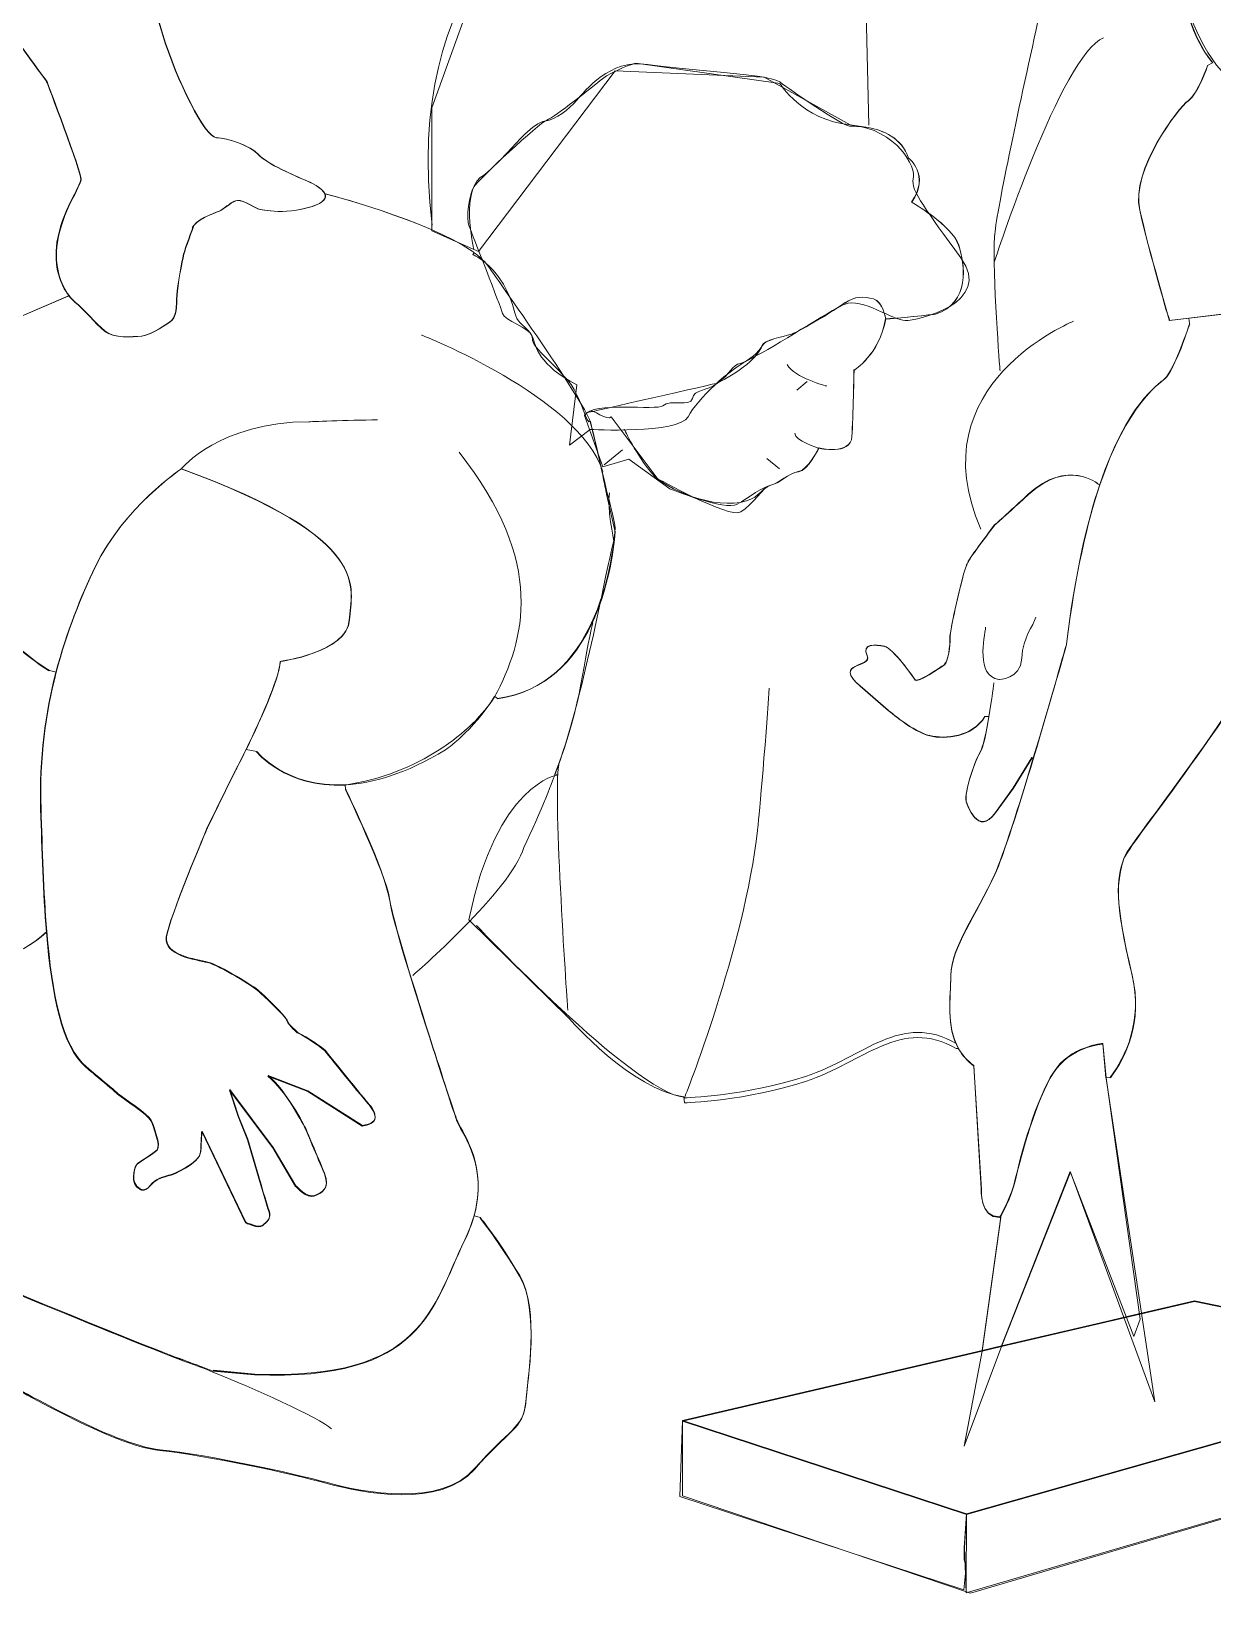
# Paper-space layout 'A723' of a CAD drawing. Header units: centimetres, sheet in millimetres. Extents: x 26 to 592, y 12 to 417.
# Drawn here: x 576.03 to 580.61, y 264.88 to 270.93 of the extents above; entities that cross this region are included whole.
import ezdxf
from ezdxf.enums import TextEntityAlignment as Align

# ---------------------------------------------------------------- set-up
doc = ezdxf.new("R2010")
doc.units = ezdxf.units.CM
doc.set_wipeout_variables(frame=1)
for name, color, linetype, lineweight in [('G-ANNO-LOGO', 3, 'Continuous', 18), ('G-ANNO-TEXT', 3, 'Continuous', 18), ('G-ANNO-TTLB', 3, 'Continuous', 18)]:
    doc.layers.add(name, color=color, linetype=linetype, lineweight=lineweight)
doc.styles.add('ARIAL-BOLD', font='arialbd.ttf')

# ---------------------------------------------------------------- blocks, each defined once
blk = doc.blocks.new('logoPolimi')
for p, q in [((-0.5571, 0.2861), (-0.488, 0.4775)), ((-0.0383, 0.4761), (-0.0337, 0.265)), ((-0.14, 0.315), (-0.313, 0.3396)), ((0.3782, 0.3397), (0.3722, 0.3366)), ((0.3783, 0.3397), (0.3782, 0.3397)), ((-0.3374, 0.3302), (-0.5012, 0.1136)), ((-0.1591, 0.3226), (-0.3374, 0.3302)), ((-0.056, 0.2656), (-0.1591, 0.3226)), ((-0.5571, 0.1386), (-0.5571, 0.2861)), ((-0.0343, 0.2622), (-0.056, 0.2656)), ((-0.6853, 0.1827), (-0.6846, 0.1829)), ((-0.8424, 0.1449), (-0.8424, 0.145)), ((-0.5012, 0.1136), (-0.5571, 0.1386)), ((-0.5065, 0.1123), (-0.5081, 0.11)), ((-0.5065, 0.1123), (-0.5065, 0.1123)), ((-0.9937, 0.0601), (-1.1016, 0.0139)), ((-1.1011, 0.014), (-0.9932, 0.0601)), ((-0.9933, 0.0601), (-1.101, 0.014)), ((-0.9921, 0.061), (-0.9933, 0.0601)), ((-0.9932, 0.0601), (-0.992, 0.061)), ((0.3499, 0.0339), (0.5678, 0.06)), ((0.3502, 0.0338), (0.5682, 0.06)), ((0.3265, 0.031), (0.3499, 0.0339)), ((0.3268, 0.031), (0.3502, 0.0338)), ((0.3499, 0.0339), (0.3507, 0.0273)), ((0.3507, 0.0273), (0.3499, 0.0339)), ((-0.3834, -0.0462), (-0.3924, -0.1185)), ((-0.1077, -0.0421), (-0.12, -0.0525)), ((-0.3524, -0.1444), (-0.3743, -0.0828)), ((-0.3693, -0.0902), (-0.3673, -0.0901)), ((-0.3425, -0.0844), (-0.2874, -0.158)), ((-0.3924, -0.1185), (-0.3676, -0.0995)), ((-0.329, -0.1238), (-0.3506, -0.142)), ((-0.3211, -0.1351), (-0.3524, -0.1444)), ((-0.2719, -0.1707), (-0.3211, -0.1351)), ((-0.1407, -0.1465), (-0.1559, -0.1343)), ((0.2432, -0.1656), (0.2411, -0.1649)), ((0.2411, -0.1649), (0.2432, -0.1656)), ((-0.3478, -0.1771), (-0.3375, -0.2222)), ((-0.3375, -0.2222), (-0.3375, -0.2223)), ((0.1166, -0.2142), (0.1169, -0.214)), ((0.1167, -0.2142), (0.1166, -0.2143)), ((0.1167, -0.2142), (0.1166, -0.2142)), ((0.1166, -0.2143), (0.1166, -0.2142)), ((0.1166, -0.2142), (0.1166, -0.2143)), ((0.1166, -0.2143), (0.1166, -0.2143)), ((0.1169, -0.214), (0.1167, -0.2142)), ((0.1167, -0.2142), (0.1167, -0.2142)), ((0.1168, -0.2144), (0.117, -0.2142)), ((0.1168, -0.2145), (0.1168, -0.2144)), ((0.1168, -0.2145), (0.1168, -0.2144)), ((0.1168, -0.2145), (0.1168, -0.2145)), ((0.117, -0.2142), (0.117, -0.2142)), ((-1.0074, -0.3905), (-1.0156, -0.3882)), ((-1.0156, -0.3883), (-1.0074, -0.3904)), ((-0.0104, -0.4359), (-0.044, -0.4068)), ((-0.044, -0.4069), (-0.0104, -0.4359)), ((-0.0439, -0.4072), (-0.0103, -0.4363)), ((-0.4821, -0.42), (-0.4821, -0.42)), ((-0.4819, -0.4196), (-0.482, -0.4196)), ((-0.4785, -0.4219), (-0.4819, -0.4196)), ((0.1055, -0.4434), (0.1101, -0.4437)), ((0.1101, -0.4437), (0.1055, -0.4434)), ((-0.7669, -0.4853), (-0.7798, -0.4831)), ((-0.7798, -0.4831), (-0.7669, -0.4854)), ((0.1393, -0.5291), (0.1619, -0.4927)), ((0.1619, -0.4927), (0.1394, -0.5291)), ((0.1396, -0.5295), (0.1621, -0.4931)), ((0.1619, -0.4927), (0.1635, -0.4932)), ((0.1635, -0.4932), (0.1619, -0.4927)), ((-0.8267, -0.5774), (-0.7935, -0.5098)), ((-0.7932, -0.5095), (-0.8264, -0.5769)), ((-0.8263, -0.5769), (-0.7932, -0.5095)), ((-0.4063, -0.5135), (-0.4095, -0.5124)), ((-0.6612, -0.5258), (-0.6612, -0.5257)), ((-0.661, -0.5253), (-0.6606, -0.5307)), ((-0.6609, -0.5253), (-0.6609, -0.5254)), ((0.1181, -0.5586), (0.1393, -0.5291)), ((0.1394, -0.5291), (0.1181, -0.5587)), ((0.1182, -0.5591), (0.1396, -0.5295)), ((-0.3928, -0.8053), (-0.5131, -0.6872)), ((-1.0192, -0.7019), (-1.0192, -0.7018)), ((-1.0188, -0.7013), (-1.0188, -0.7013)), ((-1.0187, -0.7013), (-1.0187, -0.7013)), ((0.0738, -0.8413), (0.0712, -0.8415)), ((0.0739, -0.8413), (0.0738, -0.8413)), ((0.2468, -0.8353), (0.2507, -0.8766)), ((0.2506, -0.8765), (0.2468, -0.8353)), ((0.2509, -0.8772), (0.247, -0.836)), ((0.101, -1.0095), (0.0922, -0.8619)), ((-0.7537, -0.8745), (-0.706, -0.8929)), ((-0.7057, -0.8922), (-0.7534, -0.8739)), ((-0.7534, -0.8739), (-0.7057, -0.8922)), ((0.1013, -1.0102), (0.0923, -0.8626)), ((0.2556, -0.876), (0.2506, -0.8765)), ((0.2507, -0.8766), (0.2915, -1.1659)), ((0.3092, -1.265), (0.2509, -0.8772)), ((-0.7998, -0.8912), (-0.7998, -0.8913)), ((-0.7892, -0.923), (-0.7998, -0.8913)), ((-0.7998, -0.8913), (-0.7477, -0.9606)), ((-0.7474, -0.9599), (-0.7994, -0.8907)), ((-0.7994, -0.8907), (-0.7889, -0.9223)), ((-0.7888, -0.9223), (-0.7994, -0.8907)), ((-0.7994, -0.8907), (-0.7474, -0.9599)), ((-0.706, -0.8929), (-0.6408, -0.9344)), ((-0.6405, -0.9338), (-0.7057, -0.8922)), ((-0.7057, -0.8922), (-0.6406, -0.9337)), ((-0.2545, -0.9065), (-0.2553, -0.8992)), ((-0.778, -0.951), (-0.7892, -0.923)), ((-0.7889, -0.9223), (-0.7777, -0.9502)), ((-0.7777, -0.9502), (-0.7888, -0.9223)), ((-0.8331, -0.9408), (-0.8331, -0.9409)), ((-0.8331, -0.9409), (-0.7806, -1.0502)), ((-0.7804, -1.0495), (-0.8327, -0.9403)), ((-0.8327, -0.9403), (-0.7803, -1.0495)), ((-0.7645, -0.9972), (-0.778, -0.951)), ((-0.7777, -0.9502), (-0.7642, -0.9965)), ((-0.7642, -0.9965), (-0.7777, -0.9502)), ((-0.7477, -0.9606), (-0.7205, -1.0066)), ((-0.7202, -1.0058), (-0.7474, -0.9599)), ((-0.7474, -0.9599), (-0.7202, -1.0058)), ((0.2077, -0.9889), (0.1252, -1.1979)), ((0.1254, -1.1987), (0.2079, -0.9897)), ((0.2839, -1.1867), (0.2077, -0.9889)), ((0.2079, -0.9897), (0.3092, -1.265)), ((-0.5067, -1.0418), (-0.4991, -1.0441)), ((0.1022, -1.2034), (0.1246, -1.0433)), ((0.1247, -1.0441), (0.1023, -1.2042)), ((0.1246, -1.0433), (0.1234, -1.0432)), ((0.1234, -1.0432), (0.1234, -1.0433)), ((0.1236, -1.044), (0.1235, -1.0441)), ((0.3568, -1.1447), (0.1254, -1.1987)), ((0.256, -1.1673), (0.2776, -1.1623)), ((0.2776, -1.1623), (0.3565, -1.1438)), ((0.3565, -1.1438), (0.7218, -1.2183)), ((0.7193, -1.2192), (0.3568, -1.1447)), ((0.1252, -1.1979), (0.256, -1.1673)), ((0.2915, -1.1659), (0.2839, -1.1867)), ((0.0808, -1.318), (0.1254, -1.1987)), ((0.1252, -1.1979), (0.1022, -1.2034)), ((0.1022, -1.2033), (0.1252, -1.1979)), ((0.1254, -1.1987), (0.1023, -1.2042)), ((0.1023, -1.2042), (-0.2569, -1.2882)), ((-0.2568, -1.2872), (0.1022, -1.2033)), ((0.1023, -1.2042), (0.0808, -1.318)), ((0.0833, -1.399), (0.7218, -1.2183)), ((0.7218, -1.2183), (0.0833, -1.3991)), ((0.1023, -1.2042), (0.1023, -1.2042)), ((-0.8193, -1.2282), (-0.8189, -1.2272)), ((-0.8188, -1.2271), (-0.8192, -1.2283)), ((-0.7697, -1.2326), (-0.8192, -1.228)), ((-0.8189, -1.2272), (-0.7694, -1.2317)), ((-0.7694, -1.2317), (-0.8188, -1.2271)), ((0.0834, -1.4), (0.7193, -1.2192)), ((-0.2599, -1.3785), (-0.2569, -1.2872)), ((-0.2569, -1.2882), (-0.257, -1.3775)), ((-0.2569, -1.2872), (-0.2568, -1.2872)), ((-0.2569, -1.2882), (0.0834, -1.4)), ((-0.2569, -1.2882), (-0.2569, -1.2882)), ((0.0833, -1.3991), (-0.2568, -1.2872)), ((-0.2568, -1.2872), (0.0833, -1.3991)), ((0.7188, -1.3073), (0.0832, -1.4939)), ((0.0881, -1.494), (0.7193, -1.3084)), ((0.0803, -1.4901), (-0.2599, -1.3785)), ((-0.257, -1.3775), (0.0881, -1.494)), ((0.0833, -1.3991), (0.0808, -1.4398)), ((0.0809, -1.4398), (0.0833, -1.399)), ((0.0834, -1.4), (0.0832, -1.4882)), ((0.0808, -1.4398), (0.0808, -1.4541)), ((0.0809, -1.4399), (0.0809, -1.4398)), ((0.0832, -1.4939), (0.0809, -1.4399)), ((0.0808, -1.4541), (0.0832, -1.4624)), ((0.0832, -1.4624), (0.0803, -1.4901))]:
    blk.add_line(p, q)
for points in [[(-0.9095, 0.571), (-0.9104, 0.499), (-0.8974, 0.4299), (-0.8802, 0.3741)], [(-0.9091, 0.5707), (-0.91, 0.4988), (-0.897, 0.4297), (-0.8798, 0.3739)], [(-0.408, 0.5503), (-0.408, 0.5503), (-0.594, 0.4437), (-0.557, 0.1453)], [(-1.0189, 0.3173), (-1.0189, 0.3173), (-1.0823, 0.4032), (-1.0929, 0.4244)], [(-1.0184, 0.3172), (-1.0184, 0.3172), (-1.0818, 0.403), (-1.0924, 0.4243)], [(-1.0924, 0.4243), (-1.0818, 0.403), (-1.0184, 0.3172), (-1.0184, 0.3172)], [(0.3383, 0.4253), (0.3466, 0.4139), (0.3656, 0.3441), (0.4017, 0.3188)], [(0.3448, 0.4177), (0.3448, 0.4177), (0.3507, 0.3732), (0.3783, 0.3397)], [(0.3451, 0.418), (0.3451, 0.418), (0.351, 0.3733), (0.3786, 0.3398)], [(0.1171, 0.1319), (0.1185, 0.1568), (0.1452, 0.2819), (0.1691, 0.3899)], [(-0.8802, 0.3741), (-0.8629, 0.3182), (-0.8294, 0.2511), (-0.8157, 0.2503)], [(-0.8798, 0.3739), (-0.8625, 0.3181), (-0.829, 0.251), (-0.8154, 0.2502)], [(0.1169, 0.1016), (0.1169, 0.1016), (0.1973, 0.3498), (0.2477, 0.3699)], [(-0.3837, 0.295), (-0.3738, 0.306), (-0.3441, 0.3453), (-0.2989, 0.3379)], [(-0.313, 0.3396), (-0.313, 0.3396), (-0.3415, 0.3302), (-0.3529, 0.3207)], [(-0.2989, 0.3379), (-0.2537, 0.3307), (-0.1534, 0.3269), (-0.1403, 0.3171)], [(-0.3529, 0.3207), (-0.3643, 0.3112), (-0.41, 0.2751), (-0.4195, 0.2713)], [(0.3722, 0.3366), (0.3722, 0.3366), (0.361, 0.3029), (0.349, 0.2945)], [(0.3725, 0.3366), (0.3725, 0.3366), (0.3613, 0.303), (0.3493, 0.2945)], [(-0.9779, 0.2001), (-0.9774, 0.2086), (-1.0189, 0.3173), (-1.0189, 0.3173)], [(-0.9775, 0.2001), (-0.977, 0.2085), (-1.0184, 0.3172), (-1.0184, 0.3172)], [(-1.0184, 0.3172), (-1.0184, 0.3172), (-0.977, 0.2085), (-0.9775, 0.2001)], [(-0.1403, 0.3171), (-0.1272, 0.3071), (-0.0657, 0.2647), (-0.0567, 0.2641)], [(-0.056, 0.2655), (-0.1134, 0.2713), (-0.14, 0.315), (-0.14, 0.315)], [(-0.4217, 0.2699), (-0.4079, 0.2717), (-0.3934, 0.2843), (-0.3837, 0.295)], [(0.349, 0.2945), (0.3372, 0.2861), (0.2802, 0.2118), (0.291, 0.1633)], [(0.3493, 0.2945), (0.3375, 0.2862), (0.2805, 0.2119), (0.2912, 0.1634)], [(-0.4195, 0.2713), (-0.429, 0.2675), (-0.5012, 0.2), (-0.5069, 0.1914)], [(-0.4674, 0.2316), (-0.4575, 0.2423), (-0.4354, 0.2688), (-0.4217, 0.2699)], [(-0.0567, 0.2641), (-0.0532, 0.2639), (-0.0446, 0.264), (-0.0343, 0.2622)], [(0.0196, 0.2009), (0.0234, 0.2143), (0.0014, 0.2599), (-0.056, 0.2655)], [(-0.8157, 0.2503), (-0.802, 0.2494), (-0.7752, 0.2411), (-0.7654, 0.23)], [(-0.8154, 0.2502), (-0.8017, 0.2493), (-0.7749, 0.2411), (-0.7651, 0.2299)], [(0.014, 0.2256), (0.0054, 0.2506), (-0.0168, 0.2591), (-0.0343, 0.2622)], [(-0.0343, 0.2622), (-0.0167, 0.2591), (0.0056, 0.2506), (0.0141, 0.2256)], [(-0.7654, 0.23), (-0.7559, 0.2192), (-0.7191, 0.2034), (-0.7091, 0.1993)], [(-0.7651, 0.2299), (-0.7555, 0.2192), (-0.7188, 0.2033), (-0.7088, 0.1992)], [(-0.4898, 0.2096), (-0.4842, 0.2148), (-0.4741, 0.2241), (-0.4674, 0.2316)], [(0.0176, 0.1728), (0.0403, 0.2058), (0.014, 0.2256), (0.014, 0.2256)], [(0.0141, 0.2256), (0.0141, 0.2256), (0.0404, 0.2058), (0.0178, 0.1729)], [(-0.4941, 0.2058), (-0.4941, 0.2058), (-0.4924, 0.2073), (-0.4898, 0.2096)], [(-1.0065, 0.1248), (-1.0008, 0.1622), (-0.9785, 0.1915), (-0.9779, 0.2001)], [(-1.006, 0.1248), (-1.0003, 0.1621), (-0.978, 0.1914), (-0.9775, 0.2001)], [(-0.9775, 0.2001), (-0.978, 0.1914), (-1.0003, 0.1621), (-1.0059, 0.1247)], [(-0.7091, 0.1993), (-0.7029, 0.1969), (-0.6884, 0.1902), (-0.6856, 0.1827)], [(-0.7088, 0.1992), (-0.7026, 0.1968), (-0.6882, 0.1902), (-0.6853, 0.1826)], [(-0.507, 0.117), (-0.507, 0.117), (-0.5246, 0.1917), (-0.4941, 0.2058)], [(-0.5069, 0.1914), (-0.5126, 0.1829), (-0.5164, 0.1534), (-0.5126, 0.1439)], [(0.0767, 0.1062), (0.0368, 0.161), (0.0158, 0.1876), (0.0196, 0.2009)], [(-0.7902, 0.1751), (-0.7962, 0.1747), (-0.8044, 0.1665), (-0.8097, 0.1635)], [(-0.8094, 0.1635), (-0.8041, 0.1665), (-0.7958, 0.1746), (-0.7899, 0.1751)], [(-0.7899, 0.175), (-0.7958, 0.1746), (-0.8041, 0.1664), (-0.8093, 0.1635)], [(-0.7659, 0.165), (-0.7659, 0.165), (-0.7842, 0.1755), (-0.7902, 0.1751)], [(-0.7899, 0.1751), (-0.7838, 0.1754), (-0.7656, 0.165), (-0.7656, 0.165)], [(-0.7656, 0.165), (-0.7656, 0.165), (-0.7838, 0.1754), (-0.7899, 0.175)], [(-0.6856, 0.1827), (-0.6836, 0.1777), (-0.6867, 0.1726), (-0.7006, 0.1679)], [(-0.7003, 0.1679), (-0.6865, 0.1725), (-0.6833, 0.1777), (-0.6853, 0.1827)], [(-0.6853, 0.1826), (-0.6834, 0.1778), (-0.6865, 0.1725), (-0.7003, 0.1679)], [(-0.6849, 0.1829), (-0.6849, 0.1829), (-0.5622, 0.1511), (-0.5091, 0.1141)], [(-0.6846, 0.1829), (-0.6846, 0.1829), (-0.562, 0.1511), (-0.5089, 0.1141)], [(0.0739, 0.1214), (0.0663, 0.145), (0.0176, 0.1728), (0.0176, 0.1728)], [(0.0178, 0.1729), (0.0178, 0.1729), (0.0664, 0.145), (0.0741, 0.1214)], [(-0.8097, 0.1635), (-0.8145, 0.1605), (-0.835, 0.1549), (-0.8427, 0.145)], [(-0.8424, 0.145), (-0.8346, 0.1549), (-0.8142, 0.1605), (-0.8094, 0.1635)], [(-0.8093, 0.1635), (-0.8142, 0.1606), (-0.8346, 0.1549), (-0.8424, 0.145)], [(-0.7006, 0.1679), (-0.7357, 0.1563), (-0.7659, 0.165), (-0.7659, 0.165)], [(-0.7656, 0.165), (-0.7656, 0.165), (-0.7353, 0.1562), (-0.7003, 0.1679)], [(-0.7003, 0.1679), (-0.7353, 0.1563), (-0.7656, 0.165), (-0.7656, 0.165)], [(0.291, 0.1633), (0.3018, 0.1147), (0.3265, 0.031), (0.3265, 0.031)], [(0.2912, 0.1634), (0.302, 0.1147), (0.3268, 0.031), (0.3268, 0.031)], [(-0.8427, 0.1449), (-0.8443, 0.1407), (-0.8529, 0.1181), (-0.8549, 0.1104)], [(-0.8546, 0.1104), (-0.8525, 0.1181), (-0.8439, 0.1407), (-0.8424, 0.1449)], [(-0.8424, 0.1448), (-0.8439, 0.1407), (-0.8525, 0.118), (-0.8545, 0.1104)], [(-0.8427, 0.1449), (-0.8434, 0.1441), (-0.844, 0.1432), (-0.8444, 0.1423)], [(-0.8425, 0.1455), (-0.8425, 0.1455), (-0.8426, 0.1453), (-0.8427, 0.145)], [(-0.8427, 0.145), (-0.8427, 0.1449), (-0.8427, 0.1449), (-0.8427, 0.1449)], [(-0.8424, 0.145), (-0.8424, 0.1449), (-0.8424, 0.1449), (-0.8424, 0.1448)], [(-0.5126, 0.1439), (-0.5088, 0.1344), (-0.4746, 0.0476), (-0.4727, 0.0394)], [(0.1236, -0.0291), (0.1236, -0.0291), (0.1143, 0.0863), (0.1171, 0.1319)], [(-0.9925, 0.061), (-1.0021, 0.0736), (-1.0108, 0.0952), (-1.0065, 0.1248)], [(-0.992, 0.0611), (-1.0016, 0.0736), (-1.0104, 0.0952), (-1.006, 0.1248)], [(-1.0059, 0.1247), (-1.0104, 0.0952), (-1.0015, 0.0736), (-0.9921, 0.061)], [(-0.5091, 0.1141), (-0.5083, 0.1135), (-0.5075, 0.113), (-0.5066, 0.1123)], [(-0.5089, 0.1141), (-0.508, 0.1136), (-0.5073, 0.113), (-0.5065, 0.1123)], [(0.0461, 0.0387), (0.0881, 0.0522), (0.0816, 0.0982), (0.0739, 0.1214)], [(0.0741, 0.1214), (0.0818, 0.0982), (0.0882, 0.0521), (0.0462, 0.0387)], [(-0.8549, 0.1104), (-0.8571, 0.102), (-0.8622, 0.0731), (-0.863, 0.0613)], [(-0.8626, 0.0614), (-0.8619, 0.0732), (-0.8567, 0.1019), (-0.8546, 0.1104)], [(-0.8545, 0.1104), (-0.8567, 0.102), (-0.8619, 0.0732), (-0.8626, 0.0613)], [(-0.5081, 0.11), (-0.5081, 0.11), (-0.4717, 0.0959), (-0.4579, 0.0401)], [(-0.5066, 0.1123), (-0.5003, 0.1077), (-0.495, 0.1029), (-0.4913, 0.0982)], [(-0.3675, -0.0903), (-0.3734, -0.0672), (-0.4913, 0.0982), (-0.4913, 0.0982)], [(0.0101, 0.031), (0.0234, 0.031), (0.1166, 0.0514), (0.0767, 0.1062)], [(-0.985, 0.053), (-0.9874, 0.055), (-0.99, 0.0576), (-0.9925, 0.061)], [(-0.9846, 0.053), (-0.987, 0.0551), (-0.9896, 0.0578), (-0.992, 0.0611)], [(-0.992, 0.061), (-0.9895, 0.0577), (-0.987, 0.055), (-0.9846, 0.053)], [(-0.863, 0.0613), (-0.8637, 0.0493), (-0.8628, 0.0337), (-0.8717, 0.0292)], [(-0.8714, 0.0292), (-0.8624, 0.0338), (-0.8633, 0.0493), (-0.8626, 0.0614)], [(-0.8626, 0.0613), (-0.8633, 0.0493), (-0.8624, 0.0338), (-0.8713, 0.0293)], [(-0.0626, 0.0521), (-0.0507, 0.0605), (-0.0393, 0.0598), (-0.0281, 0.0571)], [(-0.028, 0.057), (-0.0392, 0.0598), (-0.0507, 0.0605), (-0.0625, 0.052)], [(-0.0621, 0.0508), (-0.0431, 0.0589), (-0.0032, 0.031), (0.0101, 0.031)], [(-0.0281, 0.0571), (-0.0168, 0.0539), (-0.0134, 0.0332), (-0.0134, 0.0332)], [(-0.0134, 0.0331), (-0.0134, 0.0331), (-0.0167, 0.0538), (-0.028, 0.057)], [(-0.9495, 0.0184), (-0.9608, 0.0278), (-0.9736, 0.0439), (-0.985, 0.053)], [(-0.9846, 0.053), (-0.9732, 0.044), (-0.9604, 0.0279), (-0.949, 0.0185)], [(-0.949, 0.0186), (-0.9604, 0.0278), (-0.9732, 0.044), (-0.9846, 0.053)], [(-0.4727, 0.0394), (-0.4708, 0.031), (-0.4403, 0.0232), (-0.4366, 0.0115)], [(-0.4579, 0.0401), (-0.4554, 0.0297), (-0.4489, 0.0265), (-0.4415, 0.0188)], [(-0.1737, -0.0139), (-0.1458, -0.0002), (-0.0811, 0.0426), (-0.0621, 0.0508)], [(-0.1264, 0.0148), (-0.1148, 0.0188), (-0.0745, 0.0437), (-0.0626, 0.0521)], [(-0.0625, 0.052), (-0.0743, 0.0437), (-0.1148, 0.0188), (-0.1264, 0.0147)], [(-0.0135, 0.0332), (-0.0044, 0.0327), (0.0461, 0.0387), (0.0461, 0.0387)], [(0.0462, 0.0387), (0.0462, 0.0387), (-0.0043, 0.0326), (-0.0134, 0.0331)], [(-0.8717, 0.0292), (-0.8717, 0.0292), (-0.8932, 0.0134), (-0.9053, 0.0124)], [(-0.8713, 0.0293), (-0.8713, 0.0293), (-0.8929, 0.0134), (-0.9049, 0.0124)], [(-0.9049, 0.0124), (-0.8929, 0.0135), (-0.8714, 0.0292), (-0.8714, 0.0292)], [(-0.4415, 0.0188), (-0.4324, 0.0095), (-0.4412, 0.0093), (-0.4318, -0.0014)], [(-0.0514, -0.0284), (-0.0514, -0.0284), (-0.0206, -0.0098), (-0.0135, 0.0332)], [(-0.0134, 0.0332), (-0.0206, -0.0098), (-0.0513, -0.0284), (-0.0513, -0.0284)], [(-0.0513, -0.0285), (-0.0513, -0.0285), (-0.0205, -0.0099), (-0.0134, 0.0331)], [(0.2115, 0.0301), (0.2115, 0.0301), (0.0242, -0.0453), (0.1006, -0.2188)], [(0.3507, 0.0273), (0.3507, 0.0273), (0.3328, -0.0282), (0.3208, -0.0388)], [(0.3208, -0.0388), (0.3327, -0.0282), (0.3507, 0.0273), (0.3507, 0.0273)], [(0.321, -0.0389), (0.333, -0.0283), (0.351, 0.0272), (0.351, 0.0272)], [(-0.9053, 0.0124), (-0.9174, 0.0115), (-0.938, 0.0092), (-0.9495, 0.0184)], [(-0.9049, 0.0124), (-0.917, 0.0116), (-0.9376, 0.0093), (-0.949, 0.0186)], [(-0.949, 0.0185), (-0.9376, 0.0093), (-0.917, 0.0115), (-0.9049, 0.0124)], [(-0.5695, 0.0136), (-0.5695, 0.0136), (-0.381, -0.0603), (-0.3525, -0.1498)], [(-0.4366, 0.0115), (-0.4328, -0.0002), (-0.4292, -0.0221), (-0.3834, -0.0462)], [(-0.1614, 0.0009), (-0.1642, -0.0058), (-0.1725, -0.0213), (-0.2145, -0.0438)], [(-0.1879, -0.0203), (-0.1786, -0.0186), (-0.1641, -0.0058), (-0.1614, 0.001)], [(-0.1614, 0.001), (-0.1589, 0.0078), (-0.1381, 0.0112), (-0.1264, 0.0148)], [(-0.1264, 0.0147), (-0.1381, 0.0111), (-0.1588, 0.0077), (-0.1614, 0.0009)], [(-0.4318, -0.0014), (-0.4167, -0.0187), (-0.4002, -0.032), (-0.3905, -0.0457)], [(-0.2503, -0.0842), (-0.2388, -0.0633), (-0.2017, -0.0275), (-0.1737, -0.0139)], [(-0.2145, -0.0437), (-0.2, -0.0332), (-0.1971, -0.022), (-0.1879, -0.0203)], [(-0.0842, -0.0475), (-0.0842, -0.0475), (-0.1225, -0.0374), (-0.1315, -0.0218)], [(-0.0539, -0.1079), (-0.0525, -0.0853), (-0.0514, -0.0284), (-0.0514, -0.0284)], [(-0.0513, -0.0284), (-0.0513, -0.0284), (-0.0526, -0.0853), (-0.0539, -0.1079)], [(-0.0538, -0.1081), (-0.0524, -0.0853), (-0.0513, -0.0285), (-0.0513, -0.0285)], [(-0.3905, -0.0457), (-0.3801, -0.06), (-0.3736, -0.0856), (-0.3693, -0.0902)], [(-0.2145, -0.0438), (-0.2148, -0.044), (-0.3702, -0.0792), (-0.371, -0.0794)], [(-0.2451, -0.0625), (-0.2423, -0.051), (-0.2287, -0.0542), (-0.2145, -0.0437)], [(0.2431, -0.1656), (0.2759, -0.0687), (0.3128, -0.0461), (0.3208, -0.0388)], [(0.3208, -0.0388), (0.3128, -0.0461), (0.2759, -0.0688), (0.2432, -0.1656)], [(0.2434, -0.1658), (0.2761, -0.0689), (0.313, -0.0462), (0.321, -0.0389)], [(-0.3743, -0.0828), (-0.3648, -0.0652), (-0.2877, -0.0773), (-0.2804, -0.071)], [(-0.3676, -0.0777), (-0.3668, -0.0738), (-0.3456, -0.0903), (-0.3425, -0.0844)], [(-0.2804, -0.071), (-0.2709, -0.0623), (-0.2481, -0.0735), (-0.2451, -0.0625)], [(-0.8576, -0.1466), (-0.8576, -0.1466), (-0.8112, -0.0903), (-0.7046, -0.0903)], [(-0.7046, -0.0903), (-0.7046, -0.0903), (-0.6589, -0.0881), (-0.6223, -0.0881)], [(-0.3676, -0.0995), (-0.3676, -0.0995), (-0.2616, -0.1051), (-0.2503, -0.0842)], [(-0.348, -0.1726), (-0.348, -0.1726), (-0.3576, -0.1287), (-0.3675, -0.0903)], [(-0.3673, -0.0901), (-0.3575, -0.1285), (-0.3478, -0.1771), (-0.3478, -0.1771)], [(-0.3269, -0.0991), (-0.3269, -0.0991), (-0.3114, -0.1314), (-0.2942, -0.1515)], [(-0.0937, -0.1219), (-0.0937, -0.1219), (-0.1226, -0.1132), (-0.1221, -0.104)], [(-0.0936, -0.1217), (-0.0936, -0.1217), (-0.0553, -0.1309), (-0.0539, -0.1079)], [(-0.0539, -0.1079), (-0.0552, -0.1308), (-0.0935, -0.1217), (-0.0935, -0.1217)], [(-0.0935, -0.1219), (-0.0935, -0.1219), (-0.0552, -0.131), (-0.0538, -0.1081)], [(-0.4821, -0.42), (-0.4461, -0.3523), (-0.4195, -0.2596), (-0.5247, -0.1268)], [(-0.0935, -0.1217), (-0.0935, -0.1217), (-0.1065, -0.1483), (-0.118, -0.15)], [(-0.1179, -0.15), (-0.1065, -0.1484), (-0.0936, -0.1217), (-0.0936, -0.1217)], [(-0.1179, -0.1502), (-0.1065, -0.1486), (-0.0935, -0.1219), (-0.0935, -0.1219)], [(-0.8577, -0.1468), (-0.8577, -0.1468), (-0.9267, -0.193), (-0.9607, -0.264)], [(-0.8573, -0.1466), (-0.8573, -0.1466), (-0.9263, -0.1928), (-0.9603, -0.2637)], [(-0.9603, -0.2637), (-0.9263, -0.1928), (-0.8573, -0.1466), (-0.8573, -0.1466)], [(-0.6562, -0.328), (-0.6539, -0.2894), (-0.6253, -0.2317), (-0.8577, -0.1468)], [(-0.656, -0.3278), (-0.6536, -0.2891), (-0.6251, -0.2315), (-0.8573, -0.1466)], [(-0.8573, -0.1466), (-0.625, -0.2316), (-0.6537, -0.2892), (-0.656, -0.3277)], [(0.2411, -0.1649), (0.2411, -0.1649), (0.2047, -0.1339), (0.1574, -0.1772)], [(0.1574, -0.1773), (0.2047, -0.1339), (0.2411, -0.1649), (0.2411, -0.1649)], [(0.2413, -0.165), (0.2413, -0.165), (0.2049, -0.134), (0.1577, -0.1775)], [(-0.2942, -0.1515), (-0.277, -0.1716), (-0.218, -0.1965), (-0.1804, -0.1852)], [(-0.2874, -0.158), (-0.2874, -0.158), (-0.2013, -0.2066), (-0.1871, -0.1984)], [(-0.151, -0.1662), (-0.1602, -0.168), (-0.177, -0.1806), (-0.1913, -0.1892)], [(-0.1871, -0.1984), (-0.1729, -0.1899), (-0.1602, -0.1679), (-0.151, -0.1662)], [(-0.1804, -0.1852), (-0.1645, -0.1804), (-0.1602, -0.1681), (-0.151, -0.1664)], [(-0.151, -0.1662), (-0.1418, -0.1645), (-0.1295, -0.1516), (-0.1179, -0.15)], [(-0.118, -0.15), (-0.1296, -0.1516), (-0.1418, -0.1644), (-0.151, -0.1662)], [(-0.151, -0.1664), (-0.1418, -0.1646), (-0.1295, -0.1517), (-0.1179, -0.1502)], [(0.2033, -0.3567), (0.2134, -0.2726), (0.2278, -0.211), (0.2431, -0.1656)], [(0.2432, -0.1656), (0.2279, -0.211), (0.2134, -0.2726), (0.2033, -0.3567)], [(0.2034, -0.357), (0.2136, -0.2729), (0.228, -0.2112), (0.2434, -0.1658)], [(-0.3376, -0.2178), (-0.3371, -0.2115), (-0.348, -0.1726), (-0.348, -0.1726)], [(-0.3393, -0.2331), (-0.3393, -0.2331), (-0.3476, -0.1914), (-0.3444, -0.1754)], [(-0.1913, -0.1892), (-0.2054, -0.1974), (-0.2719, -0.1707), (-0.2719, -0.1707)], [(0.1574, -0.1772), (0.1247, -0.2074), (0.1178, -0.2133), (0.1167, -0.2142)], [(0.1167, -0.2142), (0.1179, -0.2134), (0.1247, -0.2074), (0.1574, -0.1773)], [(0.1577, -0.1775), (0.1249, -0.2076), (0.1181, -0.2136), (0.1168, -0.2145)], [(-1.2307, -0.1889), (-1.1804, -0.242), (-1.0682, -0.3576), (-1.0161, -0.3886)], [(-1.0156, -0.3882), (-1.0677, -0.3574), (-1.1799, -0.2417), (-1.2301, -0.1887)], [(-1.2301, -0.1887), (-1.1799, -0.2417), (-1.0677, -0.3573), (-1.0156, -0.3883)], [(-0.4787, -0.4222), (-0.3629, -0.4069), (-0.3406, -0.2632), (-0.3376, -0.2178)], [(-0.3375, -0.2223), (-0.3414, -0.2677), (-0.3628, -0.4065), (-0.4785, -0.4219)], [(0.1166, -0.2143), (0.0844, -0.258), (0.0866, -0.2541), (0.0821, -0.2656)], [(0.0821, -0.2656), (0.0866, -0.2541), (0.0844, -0.258), (0.1166, -0.2143)], [(0.1168, -0.2145), (0.0845, -0.2583), (0.0867, -0.2544), (0.0823, -0.2658)], [(0.1166, -0.2143), (0.1165, -0.2144), (0.1165, -0.2144), (0.1166, -0.2142)], [(0.1166, -0.2143), (0.1165, -0.2144), (0.1165, -0.2144), (0.1166, -0.2143)], [(0.1166, -0.2142), (0.1166, -0.2143), (0.1166, -0.2143), (0.1166, -0.2143)], [(0.1166, -0.2143), (0.1166, -0.2143), (0.1167, -0.2143), (0.1167, -0.2142)], [(0.1167, -0.2142), (0.1167, -0.2141), (0.1168, -0.2141), (0.1169, -0.214)], [(0.1169, -0.214), (0.1168, -0.214), (0.1167, -0.2141), (0.1167, -0.2142)], [(0.1168, -0.2145), (0.1167, -0.2146), (0.1167, -0.2146), (0.1168, -0.2145)], [(0.117, -0.2142), (0.1169, -0.2143), (0.1168, -0.2144), (0.1168, -0.2145)], [(0.1168, -0.2144), (0.1168, -0.2145), (0.1168, -0.2145), (0.1168, -0.2145)], [(-0.4095, -0.5124), (-0.3758, -0.4236), (-0.3505, -0.276), (-0.3393, -0.2331)], [(-0.9607, -0.264), (-0.9777, -0.2998), (-0.9952, -0.342), (-1.0078, -0.3908)], [(-0.9603, -0.2637), (-0.9773, -0.2995), (-0.9948, -0.3417), (-1.0074, -0.3905)], [(-1.0073, -0.3904), (-0.9948, -0.3417), (-0.9773, -0.2996), (-0.9603, -0.2637)], [(0.0821, -0.2656), (0.0786, -0.2755), (0.0634, -0.3396), (0.0635, -0.349)], [(0.0636, -0.349), (0.0634, -0.3397), (0.0785, -0.2755), (0.0821, -0.2656)], [(0.0823, -0.2658), (0.0786, -0.2758), (0.0634, -0.3399), (0.0637, -0.3492)], [(0.4717, -0.315), (0.3929, -0.459), (0.2773, -0.5966), (0.2718, -0.6137)], [(0.2721, -0.6142), (0.2775, -0.5971), (0.3932, -0.4594), (0.472, -0.3153)], [(-0.7391, -0.3777), (-0.7391, -0.3777), (-0.6586, -0.3668), (-0.6562, -0.328)], [(-0.656, -0.3277), (-0.6583, -0.3665), (-0.7388, -0.3774), (-0.7388, -0.3774)], [(-0.7388, -0.3774), (-0.7388, -0.3774), (-0.6582, -0.3665), (-0.656, -0.3278)], [(-0.3643, -0.3313), (-0.3756, -0.3742), (-0.3759, -0.4239), (-0.4097, -0.5128)], [(0.1064, -0.3363), (0.105, -0.3488), (0.0941, -0.3949), (0.122, -0.3991)], [(0.1496, -0.3737), (0.1513, -0.3477), (0.1633, -0.3353), (0.1667, -0.3245)], [(-0.015, -0.3593), (-0.0257, -0.3571), (-0.0425, -0.3554), (-0.0357, -0.3704)], [(-0.0357, -0.3704), (-0.0425, -0.3554), (-0.0257, -0.3572), (-0.015, -0.3593)], [(-0.0149, -0.3596), (-0.0257, -0.3574), (-0.0425, -0.3557), (-0.0356, -0.3708)], [(0.0635, -0.349), (0.0639, -0.3581), (0.0616, -0.3777), (0.0567, -0.3814)], [(0.0567, -0.3814), (0.0616, -0.3777), (0.0639, -0.3581), (0.0636, -0.349)], [(0.0637, -0.3492), (0.0639, -0.3584), (0.0617, -0.3781), (0.0569, -0.3817)], [(-0.0357, -0.3704), (-0.0289, -0.3855), (-0.0777, -0.3778), (-0.044, -0.4069)], [(-0.044, -0.4068), (-0.0777, -0.3778), (-0.0289, -0.3856), (-0.0357, -0.3704)], [(-0.0356, -0.3708), (-0.0288, -0.3858), (-0.0777, -0.3781), (-0.0439, -0.4072)], [(0.0218, -0.3995), (0.0188, -0.3953), (-0.0045, -0.3615), (-0.015, -0.3593)], [(-0.015, -0.3593), (-0.0045, -0.3615), (0.0188, -0.3952), (0.0217, -0.3995)], [(0.0219, -0.3998), (0.019, -0.3956), (-0.0044, -0.3617), (-0.0149, -0.3596)], [(0.122, -0.3991), (0.122, -0.3991), (0.1481, -0.3996), (0.1496, -0.3737)], [(0.1635, -0.4932), (0.1843, -0.424), (0.2033, -0.3567), (0.2033, -0.3567)], [(0.2033, -0.3567), (0.2033, -0.3567), (0.1844, -0.424), (0.1635, -0.4932)], [(0.1637, -0.4936), (0.1845, -0.4244), (0.2034, -0.357), (0.2034, -0.357)], [(-1.0078, -0.3908), (-1.0203, -0.4389), (-1.028, -0.4935), (-1.0261, -0.5546)], [(-1.0074, -0.3904), (-1.0199, -0.4386), (-1.0276, -0.493), (-1.0256, -0.5542)], [(-1.0256, -0.5542), (-1.0275, -0.493), (-1.0198, -0.4386), (-1.0073, -0.3904)], [(-0.7802, -0.4835), (-0.7645, -0.4514), (-0.7404, -0.3992), (-0.7391, -0.3777)], [(-0.7388, -0.3774), (-0.7401, -0.3989), (-0.7642, -0.4511), (-0.7799, -0.483)], [(-0.7798, -0.4831), (-0.7642, -0.4511), (-0.7401, -0.3988), (-0.7388, -0.3774)], [(0.0217, -0.3995), (0.0247, -0.4034), (0.0519, -0.3849), (0.0567, -0.3814)], [(0.0567, -0.3814), (0.0519, -0.3849), (0.0247, -0.4034), (0.0218, -0.3995)], [(0.0569, -0.3817), (0.0521, -0.3852), (0.0248, -0.4038), (0.0219, -0.3998)], [(-0.153, -0.4096), (-0.1597, -0.5085), (-0.1671, -0.5801), (-0.1671, -0.5801)], [(0.1162, -0.403), (0.1162, -0.403), (0.1138, -0.4233), (0.1103, -0.444)], [(-0.6612, -0.5257), (-0.5734, -0.5124), (-0.5084, -0.4616), (-0.4821, -0.42)], [(-0.482, -0.4196), (-0.5083, -0.4613), (-0.5409, -0.4834), (-0.5409, -0.4834)], [(-0.0104, -0.4359), (-0.0104, -0.4359), (0.0203, -0.4623), (0.0394, -0.4663)], [(0.0394, -0.4663), (0.0203, -0.4623), (-0.0104, -0.4359), (-0.0104, -0.4359)], [(-0.0103, -0.4363), (-0.0103, -0.4363), (0.0204, -0.4627), (0.0394, -0.4668)], [(0.0394, -0.4663), (0.0583, -0.4708), (0.0902, -0.4682), (0.1055, -0.4434)], [(0.1055, -0.4434), (0.0902, -0.4683), (0.0583, -0.4709), (0.0394, -0.4663)], [(0.0394, -0.4668), (0.0585, -0.4712), (0.0903, -0.4686), (0.1056, -0.4437)], [(0.1101, -0.4437), (0.1071, -0.462), (0.1033, -0.4808), (0.0996, -0.4865)], [(0.0996, -0.4865), (0.1033, -0.4808), (0.1071, -0.462), (0.1101, -0.4437)], [(0.1103, -0.444), (0.1073, -0.4625), (0.1035, -0.4812), (0.0997, -0.4868)], [(-0.7935, -0.5098), (-0.7935, -0.5098), (-0.7879, -0.4991), (-0.7802, -0.4835)], [(-0.7799, -0.483), (-0.7876, -0.4987), (-0.7932, -0.5095), (-0.7932, -0.5095)], [(-0.7932, -0.5095), (-0.7932, -0.5095), (-0.7876, -0.4987), (-0.7798, -0.4831)], [(-0.7673, -0.4857), (-0.7673, -0.4857), (-0.7331, -0.5294), (-0.6612, -0.5258)], [(-0.6609, -0.5254), (-0.7328, -0.529), (-0.7669, -0.4853), (-0.7669, -0.4853)], [(-0.7669, -0.4854), (-0.7669, -0.4854), (-0.7328, -0.529), (-0.661, -0.5253)], [(-0.5409, -0.4834), (-0.5888, -0.5125), (-0.6286, -0.5237), (-0.6609, -0.5253)], [(0.0996, -0.4865), (0.0922, -0.4983), (0.0788, -0.5405), (0.0838, -0.5472)], [(0.0837, -0.5472), (0.0788, -0.5405), (0.0922, -0.4983), (0.0996, -0.4865)], [(0.0997, -0.4868), (0.0923, -0.4987), (0.0789, -0.5409), (0.0839, -0.5476)], [(-0.3944, -0.7953), (-0.3944, -0.7953), (-0.4124, -0.5388), (-0.4052, -0.502)], [(0.1635, -0.4932), (0.1462, -0.5511), (0.1274, -0.6103), (0.1173, -0.6325)], [(0.1173, -0.6325), (0.1274, -0.6103), (0.1462, -0.5511), (0.1635, -0.4932)], [(0.1174, -0.633), (0.1276, -0.6108), (0.1463, -0.5516), (0.1637, -0.4936)], [(-0.5131, -0.6872), (-0.4794, -0.5232), (-0.4063, -0.5135), (-0.4063, -0.5135)], [(-0.4097, -0.5128), (-0.4097, -0.5128), (-0.427, -0.5594), (-0.447, -0.6005)], [(-0.6609, -0.5311), (-0.6609, -0.5311), (-0.6127, -0.6297), (-0.6078, -0.6644)], [(-0.6606, -0.5307), (-0.6606, -0.5307), (-0.6124, -0.6292), (-0.6075, -0.6639)], [(-1.0261, -0.5546), (-1.0245, -0.6028), (-1.0232, -0.6545), (-1.0192, -0.7018)], [(-1.0188, -0.7013), (-1.0227, -0.6539), (-1.0241, -0.6024), (-1.0256, -0.5542)], [(-1.0256, -0.5542), (-1.0241, -0.6024), (-1.0227, -0.6539), (-1.0187, -0.7013)], [(0.1181, -0.5587), (0.0969, -0.5882), (0.0837, -0.5472), (0.0837, -0.5472)], [(0.0838, -0.5472), (0.0838, -0.5472), (0.0969, -0.5882), (0.1181, -0.5586)], [(0.0839, -0.5476), (0.0839, -0.5476), (0.097, -0.5887), (0.1182, -0.5591)], [(-0.8756, -0.7079), (-0.8725, -0.6859), (-0.8267, -0.5774), (-0.8267, -0.5774)], [(-0.8264, -0.5769), (-0.8264, -0.5769), (-0.8721, -0.6854), (-0.8752, -0.7074)], [(-0.8752, -0.7074), (-0.8721, -0.6854), (-0.8263, -0.5769), (-0.8263, -0.5769)], [(-0.1671, -0.5801), (-0.1823, -0.7195), (-0.2546, -0.9005), (-0.2546, -0.9005)], [(-0.447, -0.6005), (-0.4615, -0.6509), (-0.5801, -0.7538), (-0.5801, -0.7538)], [(0.2718, -0.6137), (0.2633, -0.6408), (0.2599, -0.6611), (0.2818, -0.7535)], [(0.282, -0.7541), (0.2602, -0.6616), (0.2636, -0.6412), (0.2721, -0.6142)], [(0.1173, -0.6325), (0.0949, -0.6812), (0.0652, -0.7198), (0.0647, -0.7538)], [(0.0647, -0.7537), (0.0652, -0.7198), (0.095, -0.6812), (0.1173, -0.6325)], [(0.0648, -0.7544), (0.0652, -0.7204), (0.0951, -0.6817), (0.1174, -0.633)], [(-0.6078, -0.6644), (-0.6049, -0.6853), (-0.5781, -0.772), (-0.5561, -0.8404)], [(-0.6075, -0.6639), (-0.6047, -0.6848), (-0.5778, -0.7714), (-0.5559, -0.8397)], [(-1.3135, -0.7407), (-1.2023, -0.7474), (-1.0848, -0.7636), (-1.0192, -0.7019)], [(-1.3129, -0.7402), (-1.2017, -0.7468), (-1.0843, -0.763), (-1.0187, -0.7013)], [(-1.0187, -0.7013), (-1.0843, -0.763), (-1.2017, -0.7469), (-1.3129, -0.7402)], [(-1.0192, -0.7018), (-1.019, -0.7017), (-1.0189, -0.7015), (-1.0188, -0.7014)], [(-1.0192, -0.7019), (-1.013, -0.7762), (-1.0007, -0.8401), (-0.9715, -0.8641)], [(-0.9711, -0.8634), (-1.0003, -0.8394), (-1.0126, -0.7756), (-1.0188, -0.7013)], [(-1.0187, -0.7013), (-1.0125, -0.7756), (-1.0002, -0.8394), (-0.9711, -0.8634)], [(-0.8261, -0.7384), (-0.8404, -0.735), (-0.8786, -0.7301), (-0.8756, -0.7079)], [(-0.8752, -0.7074), (-0.8783, -0.7296), (-0.84, -0.7344), (-0.8257, -0.7378)], [(-0.8257, -0.7378), (-0.84, -0.7344), (-0.8783, -0.7296), (-0.8752, -0.7074)], [(-0.5038, -0.6939), (-0.5038, -0.6939), (-0.3163, -0.8927), (-0.255, -0.8999)], [(-0.7648, -0.7729), (-0.7697, -0.7682), (-0.8118, -0.7417), (-0.8261, -0.7384)], [(-0.8257, -0.7378), (-0.8114, -0.7411), (-0.7693, -0.7677), (-0.7645, -0.7723)], [(-0.7645, -0.7723), (-0.7693, -0.7677), (-0.8114, -0.7411), (-0.8257, -0.7378)], [(0.0739, -0.8412), (0.0586, -0.8143), (0.0643, -0.7803), (0.0647, -0.7537)], [(0.0647, -0.7538), (0.0644, -0.7803), (0.0586, -0.8143), (0.0739, -0.8413)], [(0.074, -0.8419), (0.0587, -0.8149), (0.0644, -0.7809), (0.0648, -0.7544)], [(0.2818, -0.7535), (0.2948, -0.8091), (0.2742, -0.8512), (0.2556, -0.876)], [(0.2559, -0.8767), (0.2744, -0.8518), (0.2951, -0.8098), (0.282, -0.7541)], [(-0.7309, -0.8081), (-0.7331, -0.8022), (-0.76, -0.7774), (-0.7648, -0.7729)], [(-0.7645, -0.7723), (-0.7597, -0.7768), (-0.7327, -0.8016), (-0.7306, -0.8075)], [(-0.7306, -0.8075), (-0.7327, -0.8016), (-0.7597, -0.7768), (-0.7645, -0.7723)], [(-0.2553, -0.8992), (-0.3165, -0.8921), (-0.3928, -0.8053), (-0.3928, -0.8053)], [(-0.1094, -0.8749), (-0.0394, -0.8515), (0.005, -0.7972), (0.0712, -0.8354)], [(0.0712, -0.8415), (0.005, -0.8033), (-0.0394, -0.8576), (-0.1094, -0.8809)], [(-0.7181, -0.8228), (-0.7181, -0.8228), (-0.7287, -0.8144), (-0.7309, -0.8081)], [(-0.7306, -0.8075), (-0.7284, -0.8138), (-0.7179, -0.8222), (-0.7179, -0.8222)], [(-0.7178, -0.8222), (-0.7178, -0.8222), (-0.7284, -0.8138), (-0.7306, -0.8075)], [(-0.686, -0.8436), (-0.686, -0.8436), (-0.7072, -0.8276), (-0.7181, -0.8228)], [(-0.7179, -0.8222), (-0.707, -0.8269), (-0.6857, -0.8429), (-0.6857, -0.8429)], [(-0.6857, -0.843), (-0.6857, -0.843), (-0.7069, -0.8269), (-0.7178, -0.8222)], [(-0.6325, -0.9091), (-0.6373, -0.9038), (-0.686, -0.8436), (-0.686, -0.8436)], [(-0.6857, -0.8429), (-0.6857, -0.8429), (-0.637, -0.9032), (-0.6322, -0.9084)], [(-0.6322, -0.9084), (-0.637, -0.9031), (-0.6857, -0.843), (-0.6857, -0.843)], [(-0.5561, -0.8404), (-0.542, -0.8844), (-0.5299, -0.9209), (-0.5277, -0.9273)], [(-0.5559, -0.8397), (-0.5419, -0.8838), (-0.5297, -0.9202), (-0.5274, -0.9265)], [(0.0922, -0.8619), (0.0841, -0.8558), (0.0782, -0.8489), (0.0739, -0.8412)], [(0.0923, -0.8626), (0.0842, -0.8564), (0.0783, -0.8495), (0.074, -0.8419)], [(0.1875, -0.87), (0.2077, -0.8384), (0.2468, -0.8353), (0.2468, -0.8353)], [(0.2468, -0.8353), (0.2468, -0.8353), (0.2077, -0.8385), (0.1875, -0.87)], [(0.247, -0.836), (0.247, -0.836), (0.2079, -0.8391), (0.1876, -0.8706)], [(-0.9715, -0.8641), (-0.9715, -0.8641), (-0.9363, -0.8937), (-0.9324, -0.8973)], [(-0.9319, -0.8966), (-0.9359, -0.893), (-0.9711, -0.8634), (-0.9711, -0.8634)], [(-0.9711, -0.8634), (-0.9711, -0.8634), (-0.9359, -0.893), (-0.932, -0.8965)], [(-0.7094, -0.9363), (-0.7094, -0.9363), (-0.7324, -0.8913), (-0.7537, -0.8745)], [(-0.7534, -0.8739), (-0.7322, -0.8906), (-0.7092, -0.9356), (-0.7092, -0.9356)], [(-0.7091, -0.9356), (-0.7091, -0.9356), (-0.7322, -0.8906), (-0.7534, -0.8739)], [(-0.2546, -0.9005), (-0.2546, -0.9005), (-0.1792, -0.898), (-0.1094, -0.8749)], [(-0.1094, -0.8809), (-0.1792, -0.9041), (-0.2545, -0.9065), (-0.2545, -0.9065)], [(0.1423, -0.9963), (0.1484, -0.9691), (0.1672, -0.9014), (0.1875, -0.87)], [(0.1875, -0.87), (0.1672, -0.9014), (0.1484, -0.9691), (0.1423, -0.9964)], [(0.1876, -0.8706), (0.1674, -0.9021), (0.1486, -0.9698), (0.1425, -0.9971)], [(-0.9324, -0.8973), (-0.9283, -0.901), (-0.897, -0.9208), (-0.894, -0.9279)], [(-0.932, -0.8965), (-0.9278, -0.9003), (-0.8965, -0.9201), (-0.8936, -0.9272)], [(-0.8936, -0.9272), (-0.8966, -0.9201), (-0.9279, -0.9003), (-0.9319, -0.8966)], [(-0.6267, -0.9284), (-0.6231, -0.9235), (-0.6276, -0.9145), (-0.6325, -0.9091)], [(-0.6322, -0.9084), (-0.6274, -0.9138), (-0.6228, -0.9228), (-0.6266, -0.9278)], [(-0.6265, -0.9278), (-0.6229, -0.9227), (-0.6274, -0.9138), (-0.6322, -0.9084)], [(-0.894, -0.9279), (-0.891, -0.9348), (-0.882, -0.9584), (-0.8866, -0.9632)], [(-0.8862, -0.9625), (-0.8816, -0.9577), (-0.8906, -0.934), (-0.8936, -0.9272)], [(-0.8936, -0.9272), (-0.8905, -0.934), (-0.8817, -0.9577), (-0.8862, -0.9625)], [(-0.6861, -0.9916), (-0.6937, -0.9732), (-0.7094, -0.9363), (-0.7094, -0.9363)], [(-0.7092, -0.9356), (-0.7092, -0.9356), (-0.6934, -0.9725), (-0.6859, -0.9909)], [(-0.6859, -0.9909), (-0.6935, -0.9725), (-0.7091, -0.9356), (-0.7091, -0.9356)], [(-0.6408, -0.9344), (-0.6408, -0.9344), (-0.6305, -0.9332), (-0.6267, -0.9284)], [(-0.6406, -0.9337), (-0.6406, -0.9337), (-0.6302, -0.9325), (-0.6265, -0.9278)], [(-0.6266, -0.9278), (-0.6302, -0.9325), (-0.6405, -0.9338), (-0.6405, -0.9338)], [(-0.5277, -0.9273), (-0.5228, -0.9407), (-0.4933, -0.9755), (-0.5042, -1.0314)], [(-0.5274, -0.9265), (-0.5226, -0.94), (-0.4932, -0.9747), (-0.5041, -1.0307)], [(-0.8346, -0.9656), (-0.8338, -0.9525), (-0.8332, -0.9419), (-0.8331, -0.9409)], [(-0.8327, -0.9403), (-0.8328, -0.9412), (-0.8334, -0.9519), (-0.8342, -0.9648)], [(-0.8342, -0.9648), (-0.8334, -0.9519), (-0.8328, -0.9412), (-0.8327, -0.9403)], [(-0.8866, -0.9632), (-0.8912, -0.9682), (-0.9099, -0.9782), (-0.9118, -0.9817)], [(-0.8862, -0.9625), (-0.8908, -0.9674), (-0.9094, -0.9775), (-0.9114, -0.981)], [(-0.9113, -0.981), (-0.9094, -0.9775), (-0.8908, -0.9674), (-0.8862, -0.9625)], [(-0.8731, -0.9942), (-0.867, -0.9927), (-0.8354, -0.9794), (-0.8346, -0.9656)], [(-0.8342, -0.9648), (-0.8351, -0.9786), (-0.8666, -0.992), (-0.8728, -0.9934)], [(-0.8727, -0.9934), (-0.8666, -0.992), (-0.8351, -0.9786), (-0.8342, -0.9648)], [(-0.9118, -0.9817), (-0.9136, -0.9848), (-0.9199, -1.0033), (-0.9074, -1.0101)], [(-0.907, -1.0094), (-0.9195, -1.0026), (-0.9132, -0.9841), (-0.9113, -0.981)], [(-0.9114, -0.981), (-0.9131, -0.9841), (-0.9195, -1.0026), (-0.9071, -1.0094)], [(-0.8728, -0.9934), (-0.8787, -0.9945), (-0.8883, -0.9977), (-0.8949, -1.0057)], [(-0.8948, -1.0057), (-0.8883, -0.9977), (-0.8787, -0.9945), (-0.8727, -0.9934)], [(-0.6982, -1.0183), (-0.6894, -1.0147), (-0.6789, -1.0101), (-0.6861, -0.9916)], [(-0.6859, -0.9909), (-0.6786, -1.0093), (-0.6891, -1.0139), (-0.6978, -1.0175)], [(-0.6978, -1.0175), (-0.6891, -1.0139), (-0.6786, -1.0093), (-0.6859, -0.9909)], [(-0.9074, -1.0101), (-0.9074, -1.0101), (-0.9018, -1.0146), (-0.8952, -1.0064)], [(-0.9071, -1.0094), (-0.9071, -1.0094), (-0.9014, -1.0139), (-0.8948, -1.0057)], [(-0.8949, -1.0057), (-0.9014, -1.0139), (-0.907, -1.0094), (-0.907, -1.0094)], [(-0.8952, -1.0064), (-0.8887, -0.9985), (-0.8791, -0.9953), (-0.8731, -0.9942)], [(-0.7524, -1.0374), (-0.7553, -1.0295), (-0.7645, -0.9972), (-0.7645, -0.9972)], [(-0.7642, -0.9965), (-0.7642, -0.9965), (-0.755, -1.0288), (-0.752, -1.0367)], [(-0.7521, -1.0367), (-0.755, -1.0287), (-0.7642, -0.9965), (-0.7642, -0.9965)], [(-0.7205, -1.0066), (-0.7205, -1.0066), (-0.7069, -1.0222), (-0.6982, -1.0183)], [(-0.6978, -1.0175), (-0.7066, -1.0214), (-0.7202, -1.0058), (-0.7202, -1.0058)], [(-0.7202, -1.0058), (-0.7202, -1.0058), (-0.7066, -1.0214), (-0.6978, -1.0175)], [(0.1234, -1.0433), (0.0989, -1.0439), (0.101, -1.0095), (0.101, -1.0095)], [(0.1235, -1.0441), (0.099, -1.0447), (0.1013, -1.0102), (0.1013, -1.0102)], [(0.1234, -1.0432), (0.1242, -1.0419), (0.1371, -1.0199), (0.1423, -0.9963)], [(0.1423, -0.9964), (0.1371, -1.0199), (0.1242, -1.0418), (0.1234, -1.0432)], [(0.1425, -0.9971), (0.1373, -1.0207), (0.1243, -1.0426), (0.1236, -1.044)], [(-0.5041, -1.0307), (-0.5048, -1.0343), (-0.5056, -1.038), (-0.5067, -1.0419)], [(-0.7598, -1.0531), (-0.7645, -1.0572), (-0.7804, -1.0495), (-0.7804, -1.0495)], [(-0.7803, -1.0495), (-0.7803, -1.0495), (-0.7645, -1.0572), (-0.7598, -1.0531)], [(-0.7602, -1.0539), (-0.7557, -1.0499), (-0.7494, -1.0452), (-0.7524, -1.0374)], [(-0.752, -1.0367), (-0.7491, -1.0444), (-0.7554, -1.0492), (-0.7598, -1.0531)], [(-0.7598, -1.0531), (-0.7554, -1.0492), (-0.7491, -1.0445), (-0.7521, -1.0367)], [(-0.5069, -1.0426), (-0.5095, -1.0518), (-0.5131, -1.0615), (-0.5181, -1.0717)], [(-0.5179, -1.0709), (-0.5129, -1.0607), (-0.5093, -1.0511), (-0.5067, -1.0418)], [(-0.5067, -1.0419), (-0.5092, -1.051), (-0.5129, -1.0607), (-0.5179, -1.0709)], [(-0.5042, -1.0314), (-0.5049, -1.0351), (-0.5058, -1.0388), (-0.5069, -1.0426)], [(-0.4521, -1.1143), (-0.4762, -1.0736), (-0.4993, -1.0449), (-0.4993, -1.0449)], [(-0.4991, -1.0441), (-0.4991, -1.0441), (-0.4761, -1.0728), (-0.452, -1.1136)], [(-1.2047, -1.0684), (-1.1005, -1.1184), (-0.8708, -1.2095), (-0.8462, -1.218)], [(-0.8462, -1.218), (-0.8709, -1.2094), (-1.1004, -1.1185), (-1.2047, -1.0685)], [(-0.7806, -1.0502), (-0.7806, -1.0502), (-0.7648, -1.058), (-0.7602, -1.0539)], [(-1.2053, -1.0692), (-1.101, -1.1192), (-0.8712, -1.2103), (-0.8466, -1.2189)], [(-0.5181, -1.0717), (-0.557, -1.1518), (-0.5669, -1.2401), (-0.7697, -1.2326)], [(-0.7694, -1.2317), (-0.5667, -1.2392), (-0.5569, -1.151), (-0.5179, -1.0709)], [(-0.5179, -1.0709), (-0.5569, -1.151), (-0.5667, -1.2392), (-0.7694, -1.2317)], [(-0.445, -1.2672), (-0.4425, -1.2383), (-0.4281, -1.1552), (-0.4521, -1.1143)], [(-0.452, -1.1136), (-0.4279, -1.1544), (-0.4423, -1.2375), (-0.4448, -1.2663)], [(-0.8462, -1.218), (-0.8411, -1.2197), (-0.8314, -1.2234), (-0.8193, -1.2282)], [(-0.8192, -1.2283), (-0.8314, -1.2233), (-0.8411, -1.2197), (-0.8462, -1.218)], [(-1.0837, -1.2351), (-1.0552, -1.2479), (-0.9405, -1.3175), (-0.8833, -1.3231)], [(-0.8829, -1.3222), (-0.9401, -1.3165), (-1.0548, -1.2471), (-1.0832, -1.2342)], [(-0.8466, -1.2189), (-0.8414, -1.2206), (-0.8317, -1.2242), (-0.8196, -1.2292)], [(-0.8196, -1.2292), (-0.7736, -1.2477), (-0.6915, -1.2838), (-0.6777, -1.2973)], [(-0.5062, -1.3458), (-0.4658, -1.2995), (-0.4475, -1.2963), (-0.445, -1.2672)], [(-0.4448, -1.2663), (-0.4473, -1.2954), (-0.4656, -1.2985), (-0.506, -1.3448)], [(-0.8833, -1.3231), (-0.8264, -1.3293), (-0.7258, -1.3507), (-0.6827, -1.3627)], [(-0.6825, -1.3617), (-0.7255, -1.3498), (-0.826, -1.3284), (-0.8829, -1.3222)], [(-0.6827, -1.3627), (-0.6398, -1.3746), (-0.5467, -1.3924), (-0.5062, -1.3458)], [(-0.506, -1.3448), (-0.5465, -1.3913), (-0.6395, -1.3737), (-0.6825, -1.3617)]]:
    blk.add_open_spline(points, degree=3)
blk = doc.blocks.new('BLOCK_TITLE')
at = {"layer": 'G-ANNO-LOGO', "xscale": 3.231488093374238, "yscale": 3.231488093374238, "zscale": 3.231488093374238}
blk.add_blockref('logoPolimi', (-6.573, 255.3004), dxfattribs=at)
at = {"layer": 'G-ANNO-TEXT', "style": 'ARIAL-BOLD'}
for tag, p, height in [('PROJECT_TITLE_001', (-41.1963, 228.2194), 3.6), ('PROJECT_TITLE_002', (-36.0811, 222.158), 3.6), ('PROJECT_TITLE_003', (-34.5795, 216.0966), 3.6), ('STUDENTS_001', (-30.8403, 153.0549), 1.8), ('DRAWING_TITLE_001', (-32.359, 142.662), 1.8), ('NOTES_001', (-25.1719, 124.1), 1.8), ('FILENAME_001', (-38.649, 109.0104), 1.8)]:
    blk.add_attdef(tag, p, '', height=height, dxfattribs=at)
at = {"layer": 'G-ANNO-TEXT', "style": 'ARIAL-BOLD', "flags": 2}
for tag, p in [('CLASS_001', (-38.7227, 194.2738)), ('CLASS_002', (-34.9581, 191.2431)), ('PROFESSOR_001', (-35.5528, 175.3573))]:
    blk.add_attdef(tag, p, '', height=1.8, dxfattribs=at)
at = {"layer": 'G-ANNO-TEXT', "style": 'ARIAL-BOLD'}
for tag, p in [('VERSION_9', (-49, 92.5)), ('VERSION_8', (-49, 87.5)), ('VERSION_7', (-49, 82.5)), ('VERSION_6', (-49, 77.5)), ('VERSION_5', (-49, 72.5)), ('VERSION_4', (-49, 67.5)), ('VERSION_3', (-49, 62.5)), ('VERSION_2', (-49, 57.5)), ('VERSION_1', (-49, 52.5)), ('SHEET_TOTAL', (-5.6807, 47.9813)), ('DATE', (-39.0149, 5.5302)), ('REV', (-39.0149, 2.5065))]:
    blk.add_attdef(tag, text='', height=1.8, dxfattribs=at).set_placement(p, align=Align.MIDDLE_LEFT)
for tag, p in [('DATA_9', (-2.8061, 92.5)), ('DATA_8', (-2.8061, 87.5)), ('DATA_7', (-2.8061, 82.5)), ('DATA_6', (-2.8061, 77.5)), ('DATA_5', (-2.8061, 72.5)), ('DATA_4', (-2.8061, 67.5)), ('DATA_3', (-2.8061, 62.5)), ('DATA_2', (-2.8061, 57.5)), ('DATA_1', (-2.8061, 52.5)), ('SHEET_COPY', (-11.4232, 47.9813)), ('SCALE', (-4.4163, 5.5302))]:
    blk.add_attdef(tag, text='', height=1.8, dxfattribs=at).set_placement(p, align=Align.MIDDLE_RIGHT)
blk.add_attdef('SHEET', text='', height=9.6, dxfattribs=at).set_placement((-25, 25), align=Align.MIDDLE_CENTER)
at = {"color": 7, "lineweight": 0, "true_color": 0xffffff}
blk.add_wipeout([(-25, 250), (0, 250), (0, 264.5225), (5.7503, 264.5225), (5.7503, 245.6864), (-25, 245.6864)], dxfattribs=at).dxf.layer = 'G-ANNO-TTLB'

psp = doc.layouts.new('A723')

# ---------------------------------------------------------------- block references
psp.add_blockref('BLOCK_TITLE', (585.9555, 14.414))

doc.saveas('drawing.dxf')
